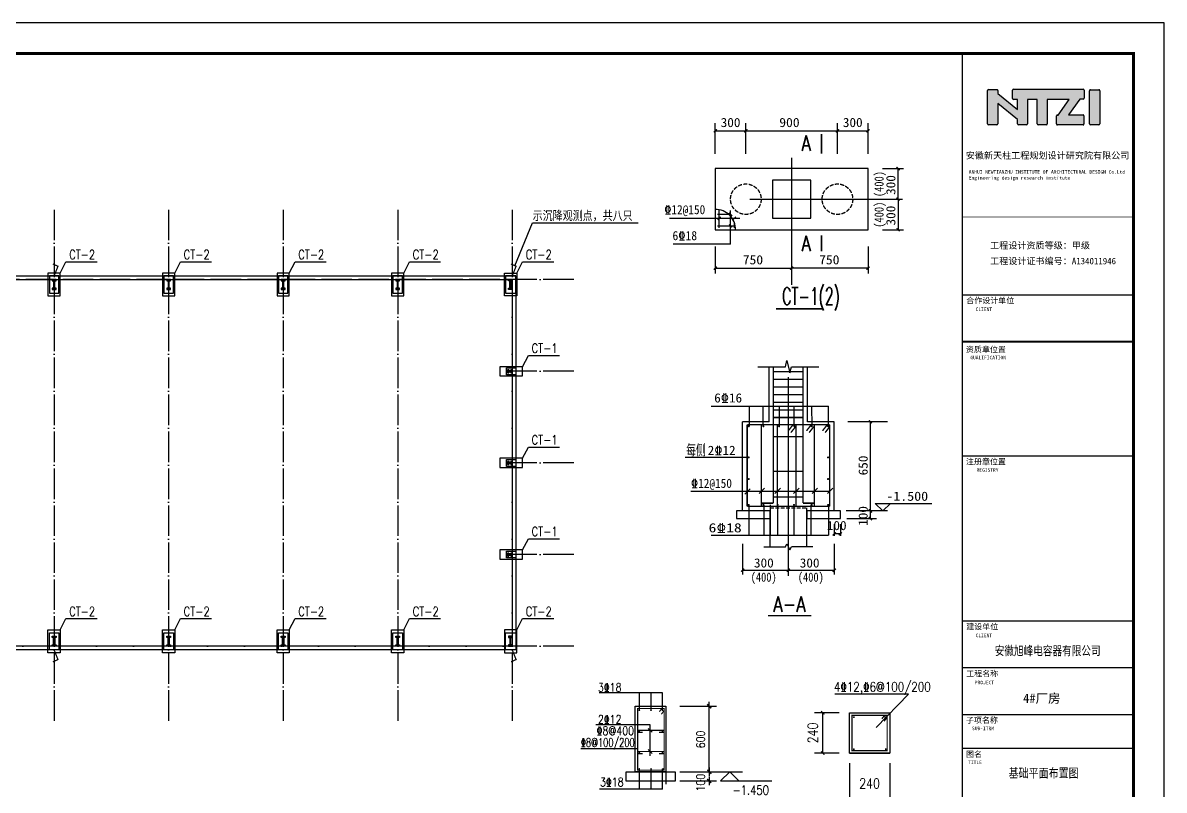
# Model space of a CAD drawing. Extents: x 32177600 to 32582346, y -189249 to 154687.
# Drawn here: x 32251459 to 32326200, y 17807 to 68042 of the extents above; entities that cross this region are included whole.
import ezdxf
from ezdxf.enums import TextEntityAlignment as Align

# ---------------------------------------------------------------- set-up
doc = ezdxf.new("R2010")
doc.units = 0
doc.header["$LTSCALE"] = 1000
doc.header["$MEASUREMENT"] = 0
for name, pattern in [('ACAD_ISO04W100', [30.5, 24, -3, 0.5, -3]), ('DASH', [0.35, 0.25, -0.1]), ('DOTE', [2.42, 2, -0.2, 0.02, -0.2])]:
    doc.linetypes.add(name, pattern=pattern)
doc.layers.get('0').update_dxf_attribs({"linetype": 'CONTINUOUS'})
doc.layers.get('DEFPOINTS').update_dxf_attribs({"linetype": 'CONTINUOUS'})
for name, color, linetype in [('120', 253, 'CONTINUOUS'), ('1506', 2, 'CONTINUOUS'), ('2', 4, 'CONTINUOUS'), ('5', 2, 'CONTINUOUS'), ('52', 2, 'CONTINUOUS'), ('6', 7, 'CONTINUOUS'), ('BD', 255, 'CONTINUOUS'), ('DIM', 3, 'CONTINUOUS'), ('DOTE', 1, 'ACAD_ISO04W100'), ('OR', 7, 'CONTINUOUS'), ('PUB_DIM', 3, 'CONTINUOUS'), ('PUB_TAB', 7, 'CONTINUOUS'), ('PUB_TEXT', 7, 'CONTINUOUS'), ('PUB_TITLE', 4, 'CONTINUOUS')]:
    doc.layers.add(name, color=color, linetype=linetype)
doc.styles.add('-宋体', font='', dxfattribs={"width": 0.8})
doc.styles.add('_HZTXT', font='txt.shx', dxfattribs={"width": 0.8, "bigfont": 'hztxt.shx'})
doc.styles.add('_TXT', font='SIMPLEX.shx', dxfattribs={"width": 0.6})
doc.styles.add('DIM_FONT', font='SIMPLEX.shx', dxfattribs={"width": 0.8})
doc.styles.add('STYLE-黑体', font='simhei.ttf')
doc.styles.add('TQ', font='')
doc.styles.get('-宋体').set_extended_font_data('SimSun')
doc.styles.get('TQ').set_extended_font_data('SimSun')

# ---------------------------------------------------------------- blocks, each defined once
blk = doc.blocks.new('_ArchTick')
at = {"color": 0, "linetype": 'ByBlock', "const_width": 0.4}
blk.add_lwpolyline([(-0.5, -0.5), (0.5, 0.5)], dxfattribs=at)
blk = doc.blocks.new('_DIMX')
blk.add_line((-150, 0), (150, 0))
at = {"const_width": 50}
blk.add_lwpolyline([(-70, -70), (70, 70)], dxfattribs=at)
blk = doc.blocks.new('tk')
h = blk.add_hatch(color=256)
h.paths.add_polyline_path([(31009895, -54327), (31010541, -54856), (31010541, -54993, 0.414214), (31010573, -55025), (31010836, -55025, 0.414214), (31010868, -54993), (31010868, -54194), (31011182, -54194), (31011182, -54992, 0.414214), (31011214, -55024), (31011484, -55024, 0.414214), (31011516, -54992), (31011516, -54195), (31012229, -54195), (31011867, -54706), (31011845, -54706, 0.414214), (31011813, -54738), (31011813, -55000, 0.414214), (31011845, -55032), (31012685, -55032, 0.414214), (31012717, -55000), (31012717, -54736, 0.414214), (31012685, -54704), (31012205, -54704), (31012579, -54190), (31012686, -54190, 0.414214), (31012718, -54158), (31012718, -53897, 0.414214), (31012686, -53865), (31010407, -53865, 0.414214), (31010375, -53897), (31010375, -54164, 0.414214), (31010407, -54196), (31010538, -54196), (31010538, -54524), (31009893, -53997), (31009893, -53908, 0.41489), (31009861, -53876), (31009593, -53876, 0.414214), (31009561, -53908), (31009561, -54996, 0.414214), (31009593, -55028), (31009863, -55028, 0.414214), (31009895, -54996)])
h.paths.add_polyline_path([(31012899, -54993, 0.414214), (31012931, -55025), (31013198, -55025, 0.414214), (31013230, -54993), (31013230, -53909, 0.414214), (31013198, -53877), (31012931, -53877, 0.414214), (31012899, -53909)])
for p, q in [((31009561, -54996), (31009561, -53908)), ((31009593, -53876), (31009861, -53876)), ((31009893, -53908), (31009893, -53997)), ((31009893, -53997), (31010538, -54524)), ((31010375, -54164), (31010375, -53897)), ((31010407, -53865), (31012686, -53865)), ((31012718, -53897), (31012718, -54158)), ((31012899, -54993), (31012899, -53909)), ((31012931, -53877), (31013198, -53877)), ((31013230, -53909), (31013230, -54993)), ((31010541, -54856), (31009895, -54327)), ((31009895, -54327), (31009895, -54996)), ((31010538, -54196), (31010407, -54196)), ((31010538, -54524), (31010538, -54196)), ((31011182, -54194), (31010868, -54194)), ((31010868, -54194), (31010868, -54993)), ((31011182, -54992), (31011182, -54194)), ((31012229, -54195), (31011516, -54195)), ((31011516, -54195), (31011516, -54992)), ((31011867, -54706), (31012229, -54195)), ((31012579, -54190), (31012205, -54704)), ((31012686, -54190), (31012579, -54190)), ((31010541, -54993), (31010541, -54856)), ((31011813, -55000), (31011813, -54738)), ((31011845, -54706), (31011867, -54706)), ((31012205, -54704), (31012685, -54704)), ((31012717, -54736), (31012717, -55000)), ((31009863, -55028), (31009593, -55028)), ((31010836, -55025), (31010573, -55025)), ((31011484, -55024), (31011214, -55024)), ((31012685, -55032), (31011845, -55032)), ((31013198, -55025), (31012931, -55025))]:
    blk.add_line(p, q)
for centre, start, end in [((31009593, -53908), 90, 180), ((31009861, -53908), 359.8676, 90), ((31010407, -53897), 90, 180), ((31010407, -54164), 180, 270), ((31012686, -53897), 0, 90), ((31012686, -54158), 270, 0), ((31012931, -53909), 90, 180), ((31013198, -53909), 0, 90), ((31011845, -54738), 90, 180), ((31012685, -54736), 0, 90), ((31009593, -54996), 180, 270), ((31009863, -54996), 270, 0), ((31010573, -54993), 180, 270), ((31010836, -54993), 270, 0), ((31011214, -54992), 180, 270), ((31011484, -54992), 270, 0), ((31011845, -55000), 180, 270), ((31012685, -55000), 270, 0), ((31012931, -54993), 180, 270), ((31013198, -54993), 270, 0)]:
    blk.add_arc(centre, 32, start, end)
at = {"layer": 'PUB_TEXT'}
for q in [(31013606, -52688), (31014342, -53218)]:
    blk.add_line((31014342, -52688), q, dxfattribs=at)
at = {"layer": 'PUB_TITLE'}
blk.add_line((31014342, -52688), (31008732, -52688), dxfattribs=at)
at = {"layer": 'PUB_TITLE', "lineweight": 40}
blk.add_line((31008730, -62123), (31014340, -62123), dxfattribs=at)
for points, const_width in [([(31008732, -52688), (31008732, -92688)], 42.5), ([(31008732, -58043), (31014342, -58043)], 25.5), ([(31008732, -60593), (31014342, -60593)], 42.5), ([(31008732, -62123), (31014342, -62123)], 42.5), ([(31008730, -65863), (31014340, -65863)], 42.5), ([(31008732, -71271), (31014342, -71271)], 42.5), ([(31008732, -72801), (31014342, -72801)], 42.5), ([(31008732, -74331), (31014342, -74331)], 42.5), ([(31008732, -75436), (31014342, -75436)], 42.5)]:
    blk.add_lwpolyline(points, dxfattribs=dict(at, const_width=const_width))
at = {"layer": 'PUB_TEXT', "char_height": 212.5, "attachment_point": 1, "style": 'TQ'}
for s, insert in [('安徽新天柱工程规划设计研究院有限公司 ', (31008846, -55925)), ('工程设计资质等级：甲级 ', (31009642, -58869)), ('工程设计证书编号：{\\C0;A134011946} ', (31009642, -59379))]:
    blk.add_mtext(s, dxfattribs=dict(at, insert=insert))
at = {"layer": 'PUB_TEXT', "attachment_point": 1, "style": 'TQ'}
for s, insert, char_height, width in [('ANHUI NEWTIANZHU INSTITUTE OF ARCHITECTURAL DESIGN Co.Ltd\\PEngineering design research institute', (31008945, -56511), 114.75, 5257.35), ('合作设计单位', (31008862, -60683), 187, 1749.26), ('CLIENT', (31009168, -61006), 114.8, 2399.55), ('资质章位置', (31008851, -62285), 187, 2125), ('GUALIFICATION', (31008995, -62587), 114.75, 2680.9), ('注册章位置', (31008851, -65960), 187, 1530), ('REGISTRY', (31009199, -66268), 114.8, 2399.55), ('建设单位', (31008862, -71361), 187, 1111.8), ('CLIENT', (31009168, -71684), 114.8, 2399.55), ('工程名称', (31008860, -72899), 187, 1111.8), ('PROJECT', (31009142, -73224), 114.8, 2399.55), ('子项名称', (31008852, -74422), 187, 1111.8), ('SUB-ITRM', (31009050, -74728), 114.8, 2399.55), ('图名', (31008855, -75537), 187, 1111.8), ('TITLE', (31008922, -75837), 114.8, 2399.55)]:
    blk.add_mtext(s, dxfattribs=dict(at, insert=insert, char_height=char_height, width=width))

msp = doc.modelspace()

# ---------------------------------------------------------------- hatches: boundary and pattern name
for points in [[(32253631.9, 51151.4), (32253631.9, 51231.4), (32253381.9, 51231.4), (32253381.9, 51151.4), (32253466.9, 51151.4), (32253466.9, 50661.4), (32253381.9, 50661.4), (32253381.9, 50581.4), (32253631.9, 50581.4), (32253631.9, 50661.4), (32253546.9, 50661.4), (32253546.9, 51151.4)], [(32261131.9, 51151.4), (32261131.9, 51231.4), (32260881.9, 51231.4), (32260881.9, 51151.4), (32260966.9, 51151.4), (32260966.9, 50661.4), (32260881.9, 50661.4), (32260881.9, 50581.4), (32261131.9, 50581.4), (32261131.9, 50661.4), (32261046.9, 50661.4), (32261046.9, 51151.4)], [(32268631.9, 51151.4), (32268631.9, 51231.4), (32268381.9, 51231.4), (32268381.9, 51151.4), (32268466.9, 51151.4), (32268466.9, 50661.4), (32268381.9, 50661.4), (32268381.9, 50581.4), (32268631.9, 50581.4), (32268631.9, 50661.4), (32268546.9, 50661.4), (32268546.9, 51151.4)], [(32276131.9, 51151.4), (32276131.9, 51231.4), (32275881.9, 51231.4), (32275881.9, 51151.4), (32275966.9, 51151.4), (32275966.9, 50661.4), (32275881.9, 50661.4), (32275881.9, 50581.4), (32276131.9, 50581.4), (32276131.9, 50661.4), (32276046.9, 50661.4), (32276046.9, 51151.4)], [(32283256.9, 51151.4), (32283256.9, 51231.4), (32283506.9, 51231.4), (32283506.9, 51151.4), (32283421.9, 51151.4), (32283421.9, 50661.4), (32283506.9, 50661.4), (32283506.9, 50581.4), (32283256.9, 50581.4), (32283256.9, 50661.4), (32283341.9, 50661.4), (32283341.9, 51151.4)], [(32283426.9, 45131.4), (32283506.9, 45131.4), (32283506.9, 45331.4), (32283426.9, 45331.4), (32283426.9, 45271.4), (32283286.9, 45271.4), (32283286.9, 45331.4), (32283206.9, 45331.4), (32283206.9, 45131.4), (32283286.9, 45131.4), (32283286.9, 45191.4), (32283426.9, 45191.4)], [(32283426.9, 39131.4), (32283506.9, 39131.4), (32283506.9, 39331.4), (32283426.9, 39331.4), (32283426.9, 39271.4), (32283286.9, 39271.4), (32283286.9, 39331.4), (32283206.9, 39331.4), (32283206.9, 39131.4), (32283286.9, 39131.4), (32283286.9, 39191.4), (32283426.9, 39191.4)], [(32283426.9, 33131.4), (32283506.9, 33131.4), (32283506.9, 33331.4), (32283426.9, 33331.4), (32283426.9, 33271.4), (32283286.9, 33271.4), (32283286.9, 33331.4), (32283206.9, 33331.4), (32283206.9, 33131.4), (32283286.9, 33131.4), (32283286.9, 33191.4), (32283426.9, 33191.4)], [(32253631.9, 27311.4), (32253631.9, 27231.4), (32253381.9, 27231.4), (32253381.9, 27311.4), (32253466.9, 27311.4), (32253466.9, 27801.4), (32253381.9, 27801.4), (32253381.9, 27881.4), (32253631.9, 27881.4), (32253631.9, 27801.4), (32253546.9, 27801.4), (32253546.9, 27311.4)], [(32261131.9, 27311.4), (32261131.9, 27231.4), (32260881.9, 27231.4), (32260881.9, 27311.4), (32260966.9, 27311.4), (32260966.9, 27801.4), (32260881.9, 27801.4), (32260881.9, 27881.4), (32261131.9, 27881.4), (32261131.9, 27801.4), (32261046.9, 27801.4), (32261046.9, 27311.4)], [(32268631.9, 27311.4), (32268631.9, 27231.4), (32268381.9, 27231.4), (32268381.9, 27311.4), (32268466.9, 27311.4), (32268466.9, 27801.4), (32268381.9, 27801.4), (32268381.9, 27881.4), (32268631.9, 27881.4), (32268631.9, 27801.4), (32268546.9, 27801.4), (32268546.9, 27311.4)], [(32276131.9, 27311.4), (32276131.9, 27231.4), (32275881.9, 27231.4), (32275881.9, 27311.4), (32275966.9, 27311.4), (32275966.9, 27801.4), (32275881.9, 27801.4), (32275881.9, 27881.4), (32276131.9, 27881.4), (32276131.9, 27801.4), (32276046.9, 27801.4), (32276046.9, 27311.4)], [(32283256.9, 27311.4), (32283256.9, 27231.4), (32283506.9, 27231.4), (32283506.9, 27311.4), (32283421.9, 27311.4), (32283421.9, 27801.4), (32283506.9, 27801.4), (32283506.9, 27881.4), (32283256.9, 27881.4), (32283256.9, 27801.4), (32283341.9, 27801.4), (32283341.9, 27311.4)]]:
    msp.add_hatch(color=256).paths.add_polyline_path(points)

# ---------------------------------------------------------------- linework, layer by layer
for p, q in [((32283675.6, 52143.6, 0), (32284845.5, 54938.9, 0)), ((32284845.5, 54938.9, 0), (32291748.8, 54938.9, 0)), ((32253906.9, 51663.9, 0), (32254283.1, 52400.4, 0)), ((32254283.1, 52400.4, 0), (32256318.7, 52400.4, 0)), ((32261406.9, 51663.9, 0), (32261783.1, 52400.4, 0)), ((32261783.1, 52400.4, 0), (32263818.7, 52400.4, 0)), ((32268906.9, 51663.9, 0), (32269283.1, 52400.4, 0)), ((32269283.1, 52400.4, 0), (32271318.7, 52400.4, 0)), ((32276406.9, 51663.9, 0), (32276783.1, 52400.4, 0)), ((32276783.1, 52400.4, 0), (32278818.7, 52400.4, 0)), ((32283806.9, 51663.9, 0), (32284185.6, 52400.4, 0)), ((32284185.6, 52400.4, 0), (32286221.2, 52400.4, 0)), ((32284189.4, 45531.4), (32284565.6, 46267.9)), ((32284565.6, 46267.9), (32286601.2, 46267.9)), ((32284189.4, 39531.4), (32284565.6, 40267.9)), ((32284565.6, 40267.9), (32286601.2, 40267.9)), ((32284189.4, 33531.4), (32284565.6, 34267.9)), ((32284565.6, 34267.9), (32286601.2, 34267.9)), ((32253906.9, 28298.9, 0), (32254283.1, 29035.4, 0)), ((32254283.1, 29035.4, 0), (32256318.7, 29035.4, 0)), ((32261406.9, 28298.9, 0), (32261783.1, 29035.4, 0)), ((32261783.1, 29035.4, 0), (32263818.7, 29035.4, 0)), ((32268906.9, 28298.9, 0), (32269283.1, 29035.4, 0)), ((32269283.1, 29035.4, 0), (32271318.7, 29035.4, 0)), ((32276406.9, 28298.9, 0), (32276783.1, 29035.4, 0)), ((32276783.1, 29035.4, 0), (32278818.7, 29035.4, 0)), ((32283806.9, 28298.9, 0), (32284185.6, 29035.4, 0)), ((32284185.6, 29035.4, 0), (32286221.2, 29035.4, 0)), ((32307338.6, 21908.7, 0), (32309449.6, 24087.8, 0)), ((32291564.7, 23298.4, 0), (32293571.6, 23298.4, 0)), ((32291564.7, 19005.1, 0), (32291564.7, 23298.4, 0)), ((32293571.6, 23298.4, 0), (32293571.6, 19005.1, 0)), ((32305586.9, 22872.8, 0), (32308226.9, 22872.8, 0)), ((32305586.9, 20232.8, 0), (32305586.9, 22872.8, 0)), ((32308226.9, 22872.8, 0), (32308226.9, 20232.8, 0)), ((32292410.3, 21852, 0), (32292666.1, 21596.2, 0)), ((32292410.3, 20464.1, 0), (32292666.1, 20208.3, 0)), ((32308226.9, 20232.8, 0), (32305586.9, 20232.8, 0)), ((32305586.9, 20232.8, 0), (32308226.9, 20232.8, 0)), ((32291564.7, 19005.1, 0), (32293571.6, 19005.1, 0)), ((32293571.6, 19005.1, 0), (32291564.7, 19005.1, 0)), ((32293571.6, 19005.1, 0), (32293571.6, 18199.8, 0)), ((32296409.2, 19007, 0), (32298577.7, 19007, 0))]:
    msp.add_line(p, q)
at = {"color": 0, "linetype": 'ByBlock'}
for p, q in [((32294478.8, 23300.3, 0), (32296878, 23300.3, 0)), ((32296409.2, 19008.8, 0), (32296409.2, 23298.4, 0)), ((32294478.8, 19007, 0), (32296878, 19007, 0)), ((32294475.8, 18407, 0), (32296875, 18407, 0))]:
    msp.add_line(p, q, dxfattribs=at)
at = {"const_width": 80, "elevation": 0}
for points in [[(32253506.9, 51471.4), (32253760.1, 52107.1), (32253425.6, 52251.6)], [(32283506.9, 51471.4), (32283760.1, 52107.1), (32283425.6, 52251.6)], [(32253506.9, 26991.4), (32253760.1, 26355.7), (32253425.6, 26211.2)], [(32283506.9, 26991.4), (32283760.1, 26355.7), (32283425.6, 26211.2)], [(32291718.4, 21724.1), (32293458.5, 21724.1)], [(32291718.4, 21590.3), (32292047.7, 21590.3)], [(32293118.4, 21590.3), (32293458.5, 21590.3)], [(32291718.4, 20336.2), (32293458.5, 20336.2)], [(32291718.4, 20202.5), (32292047.7, 20202.5)], [(32293118.4, 20202.5), (32293458.5, 20202.5)]]:
    msp.add_lwpolyline(points, dxfattribs=at)
at = {"elevation": 0}
for points in [[(32193266.9, 51471.4), (32283746.9, 51471.4), (32283746.9, 26991.4), (32193266.9, 26991.4)], [(32193506.9, 51231.4), (32283506.9, 51231.4), (32283506.9, 27231.4), (32193506.9, 27231.4)], [(32253196.9, 50351.4), (32253816.9, 50351.4), (32253816.9, 51471.4), (32253196.9, 51471.4)], [(32260696.9, 50351.4), (32261316.9, 50351.4), (32261316.9, 51471.4), (32260696.9, 51471.4)], [(32268196.9, 50351.4), (32268816.9, 50351.4), (32268816.9, 51471.4), (32268196.9, 51471.4)], [(32275696.9, 50351.4), (32276316.9, 50351.4), (32276316.9, 51471.4), (32275696.9, 51471.4)], [(32283746.9, 51471.4), (32283061.9, 51471.4), (32283061.9, 50351.4), (32283746.9, 50351.4)], [(32283746.9, 45006.4), (32283131.9, 45006.4), (32283131.9, 45456.4), (32283746.9, 45456.4)], [(32283746.9, 39006.4), (32283131.9, 39006.4), (32283131.9, 39456.4), (32283746.9, 39456.4)], [(32283746.9, 33006.4), (32283131.9, 33006.4), (32283131.9, 33456.4), (32283746.9, 33456.4)], [(32253196.9, 28111.4), (32253816.9, 28111.4), (32253816.9, 26991.4), (32253196.9, 26991.4)], [(32260696.9, 28111.4), (32261316.9, 28111.4), (32261316.9, 26991.4), (32260696.9, 26991.4)], [(32268196.9, 28111.4), (32268816.9, 28111.4), (32268816.9, 26991.4), (32268196.9, 26991.4)], [(32275696.9, 28111.4), (32276316.9, 28111.4), (32276316.9, 26991.4), (32275696.9, 26991.4)], [(32283746.9, 26991.4), (32283061.9, 26991.4), (32283061.9, 28111.4), (32283746.9, 28111.4)], [(32290964.7, 19005.1), (32294171.6, 19005.1), (32294171.6, 18405.1), (32290964.7, 18405.1)]]:
    msp.add_lwpolyline(points, close=True, dxfattribs=at)
for points in [[(32253631.9, 51151.4), (32253631.9, 51231.4), (32253381.9, 51231.4), (32253381.9, 51151.4), (32253466.9, 51151.4), (32253466.9, 50661.4), (32253381.9, 50661.4), (32253381.9, 50581.4), (32253631.9, 50581.4), (32253631.9, 50661.4), (32253546.9, 50661.4), (32253546.9, 51151.4), (32253631.9, 51151.4)], [(32261131.9, 51151.4), (32261131.9, 51231.4), (32260881.9, 51231.4), (32260881.9, 51151.4), (32260966.9, 51151.4), (32260966.9, 50661.4), (32260881.9, 50661.4), (32260881.9, 50581.4), (32261131.9, 50581.4), (32261131.9, 50661.4), (32261046.9, 50661.4), (32261046.9, 51151.4), (32261131.9, 51151.4)], [(32268631.9, 51151.4), (32268631.9, 51231.4), (32268381.9, 51231.4), (32268381.9, 51151.4), (32268466.9, 51151.4), (32268466.9, 50661.4), (32268381.9, 50661.4), (32268381.9, 50581.4), (32268631.9, 50581.4), (32268631.9, 50661.4), (32268546.9, 50661.4), (32268546.9, 51151.4), (32268631.9, 51151.4)], [(32276131.9, 51151.4), (32276131.9, 51231.4), (32275881.9, 51231.4), (32275881.9, 51151.4), (32275966.9, 51151.4), (32275966.9, 50661.4), (32275881.9, 50661.4), (32275881.9, 50581.4), (32276131.9, 50581.4), (32276131.9, 50661.4), (32276046.9, 50661.4), (32276046.9, 51151.4), (32276131.9, 51151.4)], [(32283256.9, 51151.4), (32283256.9, 51231.4), (32283506.9, 51231.4), (32283506.9, 51151.4), (32283421.9, 51151.4), (32283421.9, 50661.4), (32283506.9, 50661.4), (32283506.9, 50581.4), (32283256.9, 50581.4), (32283256.9, 50661.4), (32283341.9, 50661.4), (32283341.9, 51151.4), (32283256.9, 51151.4)], [(32283426.9, 45131.4), (32283506.9, 45131.4), (32283506.9, 45331.4), (32283426.9, 45331.4), (32283426.9, 45271.4), (32283286.9, 45271.4), (32283286.9, 45331.4), (32283206.9, 45331.4), (32283206.9, 45131.4), (32283286.9, 45131.4), (32283286.9, 45191.4), (32283426.9, 45191.4), (32283426.9, 45131.4)], [(32283426.9, 39131.4), (32283506.9, 39131.4), (32283506.9, 39331.4), (32283426.9, 39331.4), (32283426.9, 39271.4), (32283286.9, 39271.4), (32283286.9, 39331.4), (32283206.9, 39331.4), (32283206.9, 39131.4), (32283286.9, 39131.4), (32283286.9, 39191.4), (32283426.9, 39191.4), (32283426.9, 39131.4)], [(32283426.9, 33131.4), (32283506.9, 33131.4), (32283506.9, 33331.4), (32283426.9, 33331.4), (32283426.9, 33271.4), (32283286.9, 33271.4), (32283286.9, 33331.4), (32283206.9, 33331.4), (32283206.9, 33131.4), (32283286.9, 33131.4), (32283286.9, 33191.4), (32283426.9, 33191.4), (32283426.9, 33131.4)], [(32253631.9, 27311.4), (32253631.9, 27231.4), (32253381.9, 27231.4), (32253381.9, 27311.4), (32253466.9, 27311.4), (32253466.9, 27801.4), (32253381.9, 27801.4), (32253381.9, 27881.4), (32253631.9, 27881.4), (32253631.9, 27801.4), (32253546.9, 27801.4), (32253546.9, 27311.4), (32253631.9, 27311.4)], [(32261131.9, 27311.4), (32261131.9, 27231.4), (32260881.9, 27231.4), (32260881.9, 27311.4), (32260966.9, 27311.4), (32260966.9, 27801.4), (32260881.9, 27801.4), (32260881.9, 27881.4), (32261131.9, 27881.4), (32261131.9, 27801.4), (32261046.9, 27801.4), (32261046.9, 27311.4), (32261131.9, 27311.4)], [(32268631.9, 27311.4), (32268631.9, 27231.4), (32268381.9, 27231.4), (32268381.9, 27311.4), (32268466.9, 27311.4), (32268466.9, 27801.4), (32268381.9, 27801.4), (32268381.9, 27881.4), (32268631.9, 27881.4), (32268631.9, 27801.4), (32268546.9, 27801.4), (32268546.9, 27311.4), (32268631.9, 27311.4)], [(32276131.9, 27311.4), (32276131.9, 27231.4), (32275881.9, 27231.4), (32275881.9, 27311.4), (32275966.9, 27311.4), (32275966.9, 27801.4), (32275881.9, 27801.4), (32275881.9, 27881.4), (32276131.9, 27881.4), (32276131.9, 27801.4), (32276046.9, 27801.4), (32276046.9, 27311.4), (32276131.9, 27311.4)], [(32283256.9, 27311.4), (32283256.9, 27231.4), (32283506.9, 27231.4), (32283506.9, 27311.4), (32283421.9, 27311.4), (32283421.9, 27801.4), (32283506.9, 27801.4), (32283506.9, 27881.4), (32283256.9, 27881.4), (32283256.9, 27801.4), (32283341.9, 27801.4), (32283341.9, 27311.4), (32283256.9, 27311.4)]]:
    msp.add_lwpolyline(points, dxfattribs=at)
at = {"layer": '120'}
for p, q in [((32296806.1, 59471, 0), (32296806.1, 61471, 0)), ((32298806.1, 59471, 0), (32298806.1, 61471, 0)), ((32298806.1, 59471, 0), (32298806.1, 61471, 0)), ((32304806.1, 59471, 0), (32304806.1, 61471, 0)), ((32304806.1, 59471, 0), (32304806.1, 61471, 0)), ((32306806.1, 59471, 0), (32306806.1, 61471, 0)), ((32296806.1, 60971, 0), (32298806.1, 60971, 0)), ((32298806.1, 60971, 0), (32304806.1, 60971, 0)), ((32304806.1, 60971, 0), (32306806.1, 60971, 0)), ((32301806.1, 59194.4, 0), (32301806.1, 50882.1, 0)), ((32307756.1, 58495.6, 0), (32309124.3, 58495.6, 0)), ((32308774.3, 56495.6, 0), (32308774.3, 58495.6, 0)), ((32299062.2, 56495.6, 0), (32309074.3, 56495.6, 0)), ((32305506.1, 56495.6, 0), (32309074.3, 56495.6, 0)), ((32307756.1, 56495.6, 0), (32308024.3, 56495.6, 0)), ((32307756.1, 56495.6, 0), (32308024.3, 56495.6, 0)), ((32308774.3, 56495.6, 0), (32308774.3, 54495.6, 0)), ((32297806.1, 53545.6, 0), (32297806.1, 55745.6, 0)), ((32293806.1, 55245.6, 0), (32298406.1, 55245.6, 0)), ((32301806.1, 55145.6, 0), (32301806.1, 50882.1, 0)), ((32307756.1, 54495.6, 0), (32309124.3, 54495.6, 0)), ((32297806.1, 53545.6, 0), (32294056.1, 53545.6, 0)), ((32296806.1, 53395.6, 0), (32296806.1, 51632.1, 0)), ((32301806.1, 53395.6, 0), (32301806.1, 52732.1, 0)), ((32301806.1, 53395.6, 0), (32301806.1, 52732.1, 0)), ((32306806.1, 53395.6, 0), (32306806.1, 51632.1, 0)), ((32296806.1, 51982.1, 0), (32301806.1, 51982.1, 0)), ((32306806.1, 51982.1, 0), (32301806.1, 51982.1, 0)), ((32301593.7, 31847.5, 0), (32301593.7, 44836.1, 0)), ((32296534.5, 42949.5, 0), (32304219.6, 42949.5, 0)), ((32308074.7, 41929.4, 0), (32305475.5, 41929.4, 0)), ((32306960.5, 35584.1, 0), (32306960.5, 41929.4, 0)), ((32295204.9, 37371, 0), (32304293.7, 37371, 0)), ((32299098.2, 37526.6, 0), (32298747.2, 37185.6, 0)), ((32300030.3, 37569.7, 0), (32299679.3, 37228.7, 0)), ((32301065.1, 37569.7, 0), (32300714.1, 37228.7, 0)), ((32302288, 37569.7, 0), (32301937.1, 37228.7, 0)), ((32303492.8, 37569.7, 0), (32303141.9, 37228.7, 0)), ((32304498.2, 37569.7, 0), (32304147.2, 37228.7, 0)), ((32299003.6, 36484.1, 0), (32299003.6, 34511, 0)), ((32299974.9, 36484.1, 0), (32299974.9, 34511, 0)), ((32300393.7, 36484.1, 0), (32300393.7, 34511, 0)), ((32300906.1, 34511, 0), (32300906.1, 36384.1, 0)), ((32301976.2, 34511, 0), (32301976.2, 36384.1, 0)), ((32303071.9, 36484.1, 0), (32303071.9, 34511, 0)), ((32304219.6, 36484.1, 0), (32304219.6, 34511, 0)), ((32308074.7, 36084.1, 0), (32305378.3, 36084.1, 0)), ((32304593.7, 35224.1, 0), (32304593.7, 34464.1, 0)), ((32304993.7, 35224.1, 0), (32304993.7, 34464.1, 0)), ((32305410.7, 35584.1, 0), (32307360.5, 35584.1, 0)), ((32296534.5, 34511, 0), (32304219.6, 34511, 0)), ((32304993.7, 34584.1, 0), (32304593.7, 34584.1, 0)), ((32298595.6, 33934.1, 0), (32298595.6, 31927.5, 0)), ((32304591.8, 33934.1, 0), (32304591.8, 31927.5, 0)), ((32298595.6, 32207.5, 0), (32304591.8, 32207.5, 0))]:
    msp.add_line(p, q, dxfattribs=at)
at = {"layer": '120', "const_width": 90, "elevation": 0}
for points in [[(32296706.1, 60871), (32296906.1, 61071)], [(32298706.1, 60871), (32298906.1, 61071)], [(32298706.1, 60871), (32298906.1, 61071)], [(32304706.1, 60871), (32304906.1, 61071)], [(32304706.1, 60871), (32304906.1, 61071)], [(32306706.1, 60871), (32306906.1, 61071)], [(32308674.3, 58595.6), (32308874.3, 58395.6)], [(32308674.3, 56595.6), (32308874.3, 56395.6)], [(32308674.3, 56595.6), (32308874.3, 56395.6)], [(32296956.1, 55145.6), (32297156.1, 55345.6)], [(32297706.1, 55595.6), (32297906.1, 55395.6)], [(32297956.1, 55145.6), (32298156.1, 55345.6)], [(32297706.1, 54845.6), (32297906.1, 54645.6)], [(32308674.3, 54595.6), (32308874.3, 54395.6)], [(32296706.1, 51882.1), (32296906.1, 52082.1)], [(32301706.1, 51882.1), (32301906.1, 52082.1)], [(32301706.1, 51882.1), (32301906.1, 52082.1)], [(32306706.1, 51882.1), (32306906.1, 52082.1)], [(32306860.5, 42029.4), (32307060.5, 41829.4)], [(32306860.5, 36184.1), (32307060.5, 35984.1)], [(32306860.5, 35684.1), (32307060.5, 35484.1)], [(32304493.7, 34484.1), (32304693.7, 34684.1)], [(32304893.7, 34484.1), (32305093.7, 34684.1)], [(32298695.6, 32307.5), (32298495.6, 32107.5)], [(32301693.7, 32307.5), (32301493.7, 32107.5)], [(32304691.8, 32307.5), (32304491.8, 32107.5)]]:
    msp.add_lwpolyline(points, dxfattribs=at)
at = {"layer": '120', "elevation": 0}
msp.add_lwpolyline([(32308274.7, 36584.1), (32307774.7, 36084.1), (32307274.7, 36584.1), (32310974.7, 36584.1)], dxfattribs=at)
at = {"layer": '1506', "elevation": 0}
for points in [[(32253106.9, 51663.9), (32253106.9, 50163.9), (32253906.9, 50163.9), (32253906.9, 51663.9)], [(32260606.9, 51663.9), (32260606.9, 50163.9), (32261406.9, 50163.9), (32261406.9, 51663.9)], [(32268106.9, 51663.9), (32268106.9, 50163.9), (32268906.9, 50163.9), (32268906.9, 51663.9)], [(32275606.9, 51663.9), (32275606.9, 50163.9), (32276406.9, 50163.9), (32276406.9, 51663.9)], [(32283806.9, 51663.9), (32283806.9, 50163.9), (32283006.9, 50163.9), (32283006.9, 51663.9)], [(32284189.4, 45531.4), (32282689.4, 45531.4), (32282689.4, 44931.4), (32284189.4, 44931.4)], [(32284189.4, 39531.4), (32282689.4, 39531.4), (32282689.4, 38931.4), (32284189.4, 38931.4)], [(32284189.4, 33531.4), (32282689.4, 33531.4), (32282689.4, 32931.4), (32284189.4, 32931.4)], [(32253106.9, 26798.9), (32253106.9, 28298.9), (32253906.9, 28298.9), (32253906.9, 26798.9)], [(32260606.9, 26798.9), (32260606.9, 28298.9), (32261406.9, 28298.9), (32261406.9, 26798.9)], [(32268106.9, 26798.9), (32268106.9, 28298.9), (32268906.9, 28298.9), (32268906.9, 26798.9)], [(32275606.9, 26798.9), (32275606.9, 28298.9), (32276406.9, 28298.9), (32276406.9, 26798.9)], [(32283806.9, 26798.9), (32283806.9, 28298.9), (32283006.9, 28298.9), (32283006.9, 26798.9)]]:
    msp.add_lwpolyline(points, close=True, dxfattribs=at)
at = {"layer": '2'}
for p, q in [((32303056.1, 57745.6, 0), (32300556.1, 57745.6, 0)), ((32300556.1, 57745.6, 0), (32300556.1, 55245.6, 0)), ((32303056.1, 55245.6, 0), (32303056.1, 57745.6, 0)), ((32300556.1, 55245.6, 0), (32303056.1, 55245.6, 0))]:
    msp.add_line(p, q, dxfattribs=at)
at = {"layer": '5', "color": 253, "elevation": 0}
msp.add_lwpolyline([(32299593.7, 45529), (32301393.7, 45529), (32301493.7, 45929), (32301693.7, 45129), (32301793.7, 45529), (32303593.7, 45529)], dxfattribs=at)
at = {"layer": '5', "linetype": 'DASH'}
for centre in [(32298806.1, 56495.6, 0), (32304806.1, 56495.6, 0)]:
    msp.add_circle(centre, 1000, dxfattribs=at)
at = {"layer": '52'}
for p, q in [((32300343.7, 41929.4, 0), (32298593.7, 41929.4, 0)), ((32298593.7, 36084.1, 0), (32298593.7, 41929.4, 0)), ((32304593.7, 41929.4, 0), (32302843.7, 41929.4, 0)), ((32304593.7, 36084.1, 0), (32304593.7, 41929.4, 0)), ((32300393.7, 33743.7, 0), (32300393.7, 36084.1, 0)), ((32302793.7, 33743.7, 0), (32302793.7, 36084.1, 0)), ((32299993.7, 33743.7, 0), (32301393.7, 33743.7, 0)), ((32301393.7, 33743.7, 0), (32301493.7, 33943.7, 0)), ((32301493.7, 33943.7, 0), (32301693.7, 33543.7, 0)), ((32301693.7, 33543.7, 0), (32301793.7, 33743.7, 0)), ((32303193.7, 33743.7, 0), (32301793.7, 33743.7, 0))]:
    msp.add_line(p, q, dxfattribs=at)
at = {"layer": '52', "linetype": 'DASH'}
msp.add_line((32300393.7, 36284.1, 0), (32302793.7, 36284.1, 0), dxfattribs=at)
at = {"layer": '52', "elevation": 0}
for points in [[(32296806.1, 54495.6), (32306806.1, 54495.6), (32306806.1, 58495.6), (32296806.1, 58495.6), (32296806.1, 54495.6)], [(32298193.7, 35584.1), (32300393.7, 35584.1), (32300393.7, 36084.1), (32298193.7, 36084.1), (32298193.7, 35584.1)], [(32302793.7, 35584.1), (32304993.7, 35584.1), (32304993.7, 36084.1), (32302793.7, 36084.1), (32302793.7, 35584.1)]]:
    msp.add_lwpolyline(points, dxfattribs=at)
at = {"layer": '6', "color": 1, "const_width": 90, "elevation": 0}
for points in [[(32296931.1, 55495.6), (32297688, 55495.6)], [(32297056.1, 54620.6), (32297056.1, 55805.3)], [(32296931.1, 54745.6), (32298115.7, 54745.6)], [(32298056.1, 54620.6), (32298056.1, 54959.6)], [(32304293.7, 41729.4), (32298893.7, 41729.4)], [(32298893.7, 36384.1), (32298893.7, 41729.4)], [(32299825.8, 36384.1), (32299825.8, 41729.4)], [(32300860.6, 36384.1), (32300860.6, 41729.4)], [(32301897.7, 41729.4), (32301583.5, 41332.2)], [(32302069.3, 41613.2), (32301755.1, 41216)], [(32302083.5, 36384.1), (32302083.5, 41729.4)], [(32303092, 41729.4), (32302777.7, 41332.2)], [(32303263.6, 41613.2), (32302949.4, 41216)], [(32303288.3, 36384.1), (32303288.3, 41729.4)], [(32304140, 41729.4), (32303825.8, 41332.2)], [(32304311.7, 41613.2), (32303997.4, 41216)], [(32304293.7, 41729.4), (32304293.7, 36384.1)], [(32298893.7, 36384.1), (32304293.7, 36384.1)]]:
    msp.add_lwpolyline(points, dxfattribs=at)
at = {"layer": '6', "const_width": 90, "elevation": 0}
for points in [[(32300775.6, 49318.9), (32303790.3, 49318.9)], [(32300615.1, 36596), (32300615.1, 45529)], [(32300615.1, 45204.3), (32302556.5, 45204.3)], [(32302556.5, 36596), (32302556.5, 45529)], [(32300615.1, 44704.3), (32302556.5, 44704.3)], [(32300615.1, 44204.3), (32302556.5, 44204.3)], [(32300615.1, 43704.3), (32302556.5, 43704.3)], [(32300615.1, 43204.3), (32302556.5, 43204.3)], [(32300615.1, 42704.3), (32302556.5, 42704.3)], [(32300615.1, 42204.3), (32302556.5, 42204.3)], [(32300615.1, 40947.5), (32302556.5, 40947.5)], [(32300615.1, 38688), (32302556.5, 38688)], [(32300615.1, 36596), (32299852, 36596)], [(32300615.1, 37003.8), (32302556.5, 37003.8)], [(32302556.5, 36596), (32303295.8, 36596)]]:
    msp.add_lwpolyline(points, dxfattribs=at)
at = {"layer": '6', "const_width": 66.7, "elevation": 0}
for points in [[(32299027, 41629.4, 1), (32298960.4, 41629.4, 1), (32299027, 41629.4)], [(32299986.7, 41629.4, 1), (32299920, 41629.4, 1), (32299986.7, 41629.4)], [(32301015.1, 41629.4, 1), (32300948.4, 41629.4, 1), (32301015.1, 41629.4)], [(32302020.9, 41629.4, 1), (32301954.3, 41629.4, 1), (32302020.9, 41629.4)], [(32303156, 41629.4, 1), (32303089.4, 41629.4, 1), (32303156, 41629.4)], [(32304227, 41629.4, 1), (32304160.4, 41629.4, 1), (32304227, 41629.4)], [(32299027, 39591.2, 1), (32298960.4, 39591.2, 1), (32299027, 39591.2)], [(32304220.7, 39591.2, 1), (32304154.1, 39591.2, 1), (32304220.7, 39591.2)], [(32299027, 38174.8, 1), (32298960.4, 38174.8, 1), (32299027, 38174.8)], [(32304220.7, 38174.8, 1), (32304154.1, 38174.8, 1), (32304220.7, 38174.8)], [(32299027, 36484.1, 1), (32298960.4, 36484.1, 1), (32299027, 36484.1)], [(32299986.7, 36484.1, 1), (32299920, 36484.1, 1), (32299986.7, 36484.1)], [(32300924.5, 36484.1, 1), (32300857.9, 36484.1, 1), (32300924.5, 36484.1)], [(32301994.6, 36484.1, 1), (32301927.9, 36484.1, 1), (32301994.6, 36484.1)], [(32303156, 36484.1, 1), (32303089.4, 36484.1, 1), (32303156, 36484.1)], [(32304227, 36484.1, 1), (32304160.4, 36484.1, 1), (32304227, 36484.1)]]:
    msp.add_lwpolyline(points, format="xyb", dxfattribs=at)
at = {"layer": '6'}
msp.add_arc((32296806.1, 54495.6, 0), 1333.3, 0, 90.000002, dxfattribs=at)
at = {"layer": 'BD'}
msp.add_line((32288007.1, 20526.6, 0), (32291718.4, 20526.6, 0), dxfattribs=at)
at = {"layer": 'BD', "elevation": 0}
for points, const_width in [([(32291718.4, 23153.1), (32293458.5, 23153.1), (32293458.5, 19111.1), (32291718.4, 19111.1), (32291718.4, 23153.1)], 75), ([(32305756, 22707.8), (32308061.9, 22707.8), (32308061.9, 20397.8), (32305756, 20397.8), (32305756, 22707.8)], 82.5)]:
    msp.add_lwpolyline(points, dxfattribs=dict(at, const_width=const_width))
for points, const_width in [([(32291801.7, 23041.7, 1), (32291858, 23041.7, 1)], 56.2), ([(32292568.2, 23041.7, 1), (32292624.5, 23041.7, 1)], 56.2), ([(32293319, 23041.7, 1), (32293375.2, 23041.7, 1)], 56.2), ([(32305847.6, 22585.3, 1), (32305909.5, 22585.3, 1)], 61.9), ([(32307908.4, 22585.3, 1), (32307970.3, 22585.3, 1)], 61.9), ([(32291801.7, 21657.3, 1), (32291858, 21657.3, 1)], 56.2), ([(32293319, 21657.3, 1), (32293375.2, 21657.3, 1)], 56.2), ([(32291801.7, 20269.4, 1), (32291858, 20269.4, 1)], 56.2), ([(32293319, 20269.4, 1), (32293375.2, 20269.4, 1)], 56.2), ([(32305847.6, 20489.6, 1), (32305909.5, 20489.6, 1)], 61.9), ([(32307939, 20489.6, 1), (32308000.9, 20489.6, 1)], 61.9), ([(32291801.7, 19194.6, 1), (32291858, 19194.6, 1)], 56.2), ([(32292568.2, 19194.6, 1), (32292624.5, 19194.6, 1)], 56.2), ([(32293346.8, 19194.6, 1), (32293403.1, 19194.6, 1)], 56.2)]:
    msp.add_lwpolyline(points, format="xyb", close=True, dxfattribs=dict(at, const_width=const_width))
at = {"layer": 'DEFPOINTS', "color": 0, "linetype": 'ByBlock'}
for p in [(32294570.6, 23300.3, 0), (32296409.2, 23300.3, 0), (32294570.6, 19007, 0), (32294567.6, 18407, 0)]:
    msp.add_point(p, dxfattribs=at)
at = {"layer": 'DIM', "color": 0, "linetype": 'DASH'}
msp.add_line((32302793.7, 36084.1, 0), (32302793.7, 36284.1, 0), dxfattribs=at)
at = {"layer": 'DOTE', "linetype": 'DOTE'}
for p, q in [((32253506.9, 55808.3, 0), (32253506.9, 22336.9, 0)), ((32261006.9, 55808.3, 0), (32261006.9, 22336.9, 0)), ((32268506.9, 55808.3, 0), (32268506.9, 22336.9, 0)), ((32276006.9, 55808.3, 0), (32276006.9, 22336.9, 0)), ((32283506.9, 55808.3, 0), (32283506.9, 22336.9, 0)), ((32287532.8, 51231.4, 0), (32189481, 51231.4, 0)), ((32287532.8, 45231.4, 0), (32283506.9, 45231.4, 0)), ((32287532.8, 39231.4, 0), (32283506.9, 39231.4, 0)), ((32287532.8, 33231.4, 0), (32283506.9, 33231.4, 0)), ((32287532.8, 27231.4, 0), (32189481, 27231.4, 0))]:
    msp.add_line(p, q, dxfattribs=at)
at = {"layer": 'OR'}
for p, q in [((32293341.4, 24177.5, 0), (32289191.3, 24177.5, 0)), ((32291839.8, 23069.3, 0), (32291839.8, 24177.5, 0)), ((32292606.3, 23069.3, 0), (32292606.3, 24177.5, 0)), ((32293341.4, 23069.3, 0), (32293341.4, 24177.5, 0)), ((32309449.6, 24087.8, 0), (32304630.1, 24087.8, 0)), ((32292538.2, 22084.5, 0), (32288974, 22084.5, 0)), ((32292538.2, 20044.3, 0), (32292538.2, 22084.5, 0)), ((32291839.8, 17882.8, 0), (32291839.8, 19206.6, 0)), ((32292606.3, 17882.8, 0), (32292606.3, 19206.6, 0)), ((32293341.4, 17882.8, 0), (32293341.4, 19206.6, 0)), ((32293341.4, 17882.8, 0), (32289220.9, 17882.8, 0))]:
    msp.add_line(p, q, dxfattribs=at)
at = {"layer": 'OR', "elevation": 0}
for points, const_width in [([(32293314.3, 23159.5), (32293139, 22946.2)], 75), ([(32293449.9, 23015.1), (32293274.5, 22781.4)], 75), ([(32307903.3, 22714.9), (32307710.4, 22480.2)], 82.5), ([(32308052.4, 22556), (32307859.5, 22321.3)], 82.5)]:
    msp.add_lwpolyline(points, dxfattribs=dict(at, const_width=const_width))
at = {"layer": 'PUB_DIM'}
for p, q in [((32304926.9, 22872.8, 0), (32303296.8, 22872.8, 0)), ((32303846.8, 20232.8, 0), (32303846.8, 22872.8, 0)), ((32304926.9, 20232.8, 0), (32303296.8, 20232.8, 0)), ((32305586.9, 19572.8, 0), (32305586.9, 17034, 0)), ((32308226.9, 19572.8, 0), (32308226.9, 17034, 0)), ((32297749.4, 19007, 0), (32297149.4, 18407, 0)), ((32298349.4, 18407, 0), (32297749.4, 19007, 0)), ((32297149.4, 18407, 0), (32298349.4, 18407, 0)), ((32297749.4, 18407, 0), (32300503.7, 18407, 0))]:
    msp.add_line(p, q, dxfattribs=at)
at = {"layer": 'PUB_DIM', "const_width": 100, "elevation": 0}
for points in [[(32303757.9, 60761.1), (32303757.9, 59467.3)], [(32303757.9, 53071.9), (32303757.9, 54139.3)], [(32300257.8, 29234.5), (32303085.7, 29234.5)]]:
    msp.add_lwpolyline(points, dxfattribs=at)
at = {"layer": 'PUB_TEXT'}
for p, q in [((32300343.7, 41929.4, 0), (32300343.7, 45529, 0)), ((32302843.7, 41929.4, 0), (32302843.7, 45529, 0)), ((32299037.9, 41627.4, 0), (32299037.9, 42946.3, 0)), ((32299950.7, 41629.4, 0), (32299943.3, 42949.5, 0)), ((32301010.6, 41629.4, 0), (32301003.2, 42949.5, 0)), ((32301971.1, 41629.4, 0), (32301963.7, 42949.5, 0)), ((32303142.7, 41629.4, 0), (32303135.3, 42949.5, 0)), ((32304227, 41629.4, 0), (32304219.6, 42949.5, 0)), ((32298997.2, 39579.9, 0), (32294841.1, 39579.9, 0)), ((32301593.7, 32207.5, 0), (32301593.7, 38572.9, 0))]:
    msp.add_line(p, q, dxfattribs=at)
at = {"layer": 'PUB_TITLE', "elevation": 0}
msp.add_lwpolyline([(32177600.3, -15958.1), (32326200.3, -15958.1), (32326200.3, 68041.9), (32177600.3, 68041.9)], close=True, dxfattribs=at)
at = {"layer": 'PUB_TITLE', "const_width": 200, "elevation": 0}
msp.add_lwpolyline([(32182600.3, -13958.1), (32324200.3, -13958.1), (32324200.3, 66041.9), (32182600.3, 66041.9)], close=True, dxfattribs=at)

# ---------------------------------------------------------------- block references
at = {"xscale": 2, "yscale": 2, "zscale": 2}
msp.add_blockref('tk', (-29704483.9, 171418.8, 0), dxfattribs=at)
msp.add_blockref('tk', (-29704483.9, 171418.8, 0), dxfattribs=at)
at = {"color": 0, "linetype": 'ByBlock', "xscale": 1.874999995343387, "yscale": 1.874999995343387, "zscale": 1.874999995343387}
for p, rotation in [((32296409.2, 23300.3, 0), 90), ((32296406.2, 18407, 0), 270), ((32296409.2, 19007, 0), 270)]:
    msp.add_blockref('_DIMX', p, dxfattribs=dict(at, rotation=rotation))
at = {"layer": 'PUB_DIM', "xscale": 220, "yscale": 220, "zscale": 220}
for p, rotation in [((32303846.8, 22872.8, 0), 90), ((32303846.8, 20232.8, 0), 270)]:
    msp.add_blockref('_ArchTick', p, dxfattribs=dict(at, rotation=rotation))

# ---------------------------------------------------------------- texts
at = {"width": 0.8}
for s, style, p in [('示沉降观测点，共八只', '-宋体', (32284846.6, 55127.2, 0)), ('CT-2', 'DIM_FONT', (32254489.1, 52573.3, 0)), ('CT-2', 'DIM_FONT', (32261989.1, 52573.3, 0)), ('CT-2', 'DIM_FONT', (32269489.1, 52573.3, 0)), ('CT-2', 'DIM_FONT', (32276989.1, 52573.3, 0)), ('CT-2', 'DIM_FONT', (32284391.6, 52573.3, 0)), ('CT-1', 'DIM_FONT', (32284771.6, 46440.8)), ('CT-1', 'DIM_FONT', (32284771.6, 40440.8)), ('CT-1', 'DIM_FONT', (32284771.6, 34440.8)), ('CT-2', 'DIM_FONT', (32254489.1, 29208.3, 0)), ('CT-2', 'DIM_FONT', (32261989.1, 29208.3, 0)), ('CT-2', 'DIM_FONT', (32269489.1, 29208.3, 0)), ('CT-2', 'DIM_FONT', (32276989.1, 29208.3, 0)), ('CT-2', 'DIM_FONT', (32284391.6, 29208.3, 0))]:
    msp.add_text(s, height=600, dxfattribs=dict(at, style=style)).set_placement(p)
at = {"color": 7, "linetype": 'ByBlock', "char_height": 562.5, "attachment_point": 5, "rotation": 90, "style": 'DIM_FONT'}
for s, insert in [('600', (32295846.7, 21129.4, 0)), ('100', (32295846.7, 18299, 0))]:
    msp.add_mtext(s, dxfattribs=dict(at, insert=insert))
at = {"layer": '120'}
for s, width, p, p2 in [('300', 0.925711, (32297158.1, 61219, 0), (32298454.1, 61219, 0)), (' 900', 0.887988, (32300551.1, 61219, 0), (32302327.1, 61219, 0)), ('300', 0.925711, (32305158.1, 61219, 0), (32306454.1, 61219, 0)), ('\x8412@150', 0.765709, (32293466.1, 55513.6, 0), (32296146, 55513.6, 0)), ('6\x8418', 0.80608, (32294001.3, 53813.6, 0), (32295613.5, 53813.6, 0)), (' 750', 0.845703, (32298160.1, 52230.1, 0), (32299936.1, 52230.1, 0)), (' 750', 0.845703, (32303160.1, 52230.1, 0), (32304936.1, 52230.1, 0)), ('6\x8416  ', 0.788237, (32296736.1, 43187.9, 0), (32299416.1, 43187.9, 0)), ('2\x8412  ', 0.788237, (32296310.4, 39758, 0), (32298990.4, 39758, 0)), ('\x8412@150', 0.765714, (32295215.5, 37599, 0), (32297895.5, 37599, 0)), ('-1.500', 1.052307, (32308006.7, 36752.1, 0), (32310742.7, 36752.1, 0)), ('6\x8418 ', 0.957145, (32296365.4, 34684.8, 0), (32299045.4, 34684.8, 0)), ('100', 1.080002, (32304108, 34832.1, 0), (32305404, 34832.1, 0)), ('300', 0.925711, (32299337.3, 32383.5, 0), (32300633.3, 32383.5, 0)), ('300', 0.925711, (32302335.4, 32383.5, 0), (32303631.4, 32383.5, 0)), ('(400)', 0.774285, (32299122.9, 31453.1, 0), (32300826.4, 31453.1, 0)), ('(400)', 0.774285, (32302209.3, 31453.1, 0), (32303912.7, 31453.1, 0))]:
    msp.add_text(s, height=600, dxfattribs=dict(at, width=width)).set_placement(p, p2, align=Align.FIT)
for s, width, p, p2 in [('(400)', 0.774285, (32307826, 56633.9, 0), (32307826, 58337.4, 0)), ('300', 0.925711, (32308598.3, 56775.7, 0), (32308598.3, 58071.6, 0)), ('(400)', 0.774285, (32307826, 54627.7, 0), (32307826, 56331.1, 0)), ('300', 0.925716, (32308598.3, 54775.6, 0), (32308598.3, 56071.6, 0)), ('650', 0.864006, (32306784.5, 38415.3, 0), (32306784.5, 39711.3, 0)), ('100', 1.080007, (32306784.5, 35111.1, 0), (32306784.5, 36407.1, 0))]:
    msp.add_text(s, height=600, rotation=90, dxfattribs=dict(at, width=width)).set_placement(p, p2, align=Align.FIT)
at = {"layer": 'PUB_DIM', "style": 'DIM_FONT', "width": 0.8}
for s, height, p in [('A', 1000, (32302757.9, 60161.1, 0)), ('A', 1000, (32302757.9, 53601.4, 0)), ('A-A', 1000, (32301669.4, 29984, 0)), ('-1.450', 600, (32299126.5, 17807, 0))]:
    msp.add_text(s, height=height, dxfattribs=at).set_placement(p, align=Align.MIDDLE)
at = {"layer": 'PUB_DIM', "color": 7, "insert": (32303186.8, 21552.8, 0), "char_height": 660, "attachment_point": 5, "rotation": 90, "style": 'DIM_FONT'}
msp.add_mtext('\\A1;240', dxfattribs=at)
at = {"layer": 'PUB_DIM', "color": 7, "insert": (32306906.9, 18244, 0), "char_height": 660, "attachment_point": 5, "style": 'DIM_FONT'}
msp.add_mtext('\\A1;240', dxfattribs=at)
at = {"layer": 'PUB_TAB', "lineweight": -3}
for s, style, width, p in [('安徽旭峰电容器有限公司', 'STYLE-黑体', 0.75, (32318572.2, 26639.3, 0)), ('4#厂房', 'STYLE-黑体', 1.000119, (32318189.9, 23522.7, 0)), ('基础平面布置图', '-宋体', 0.8, (32318305.4, 18634.4, 0))]:
    msp.add_text(s, height=600, dxfattribs=dict(at, style=style, width=width)).set_placement(p, align=Align.CENTER)
at = {"layer": 'PUB_TEXT'}
for s, height, style, width, p in [('CT-1(2)', 1120, '_TXT', 0.6, (32301188.4, 49589.1, 0)), ('每侧', 800, '_HZTXT', 0.8, (32294899.8, 39651.7, 0)), ('3\x8418', 562.5, '_HZTXT', 0.8, (32289119.5, 24255.8, 0)), ('4\x8412,\x846@100/200', 618.75, '_HZTXT', 0.8, (32304573, 24261.5, 0)), ('2\x8412', 562.5, '_HZTXT', 0.8, (32289119.5, 22162.8, 0)), ('\x848@400', 562.5, '_HZTXT', 0.8, (32289033.6, 21416.9, 0)), ('\x848@100/200', 562.5, '_HZTXT', 0.7, (32287996.2, 20649, 0)), ('3\x8418', 562.5, '_HZTXT', 0.8, (32289257.1, 18056.3, 0))]:
    msp.add_text(s, height=height, dxfattribs=dict(at, style=style, width=width)).set_placement(p)

doc.saveas('drawing.dxf')
